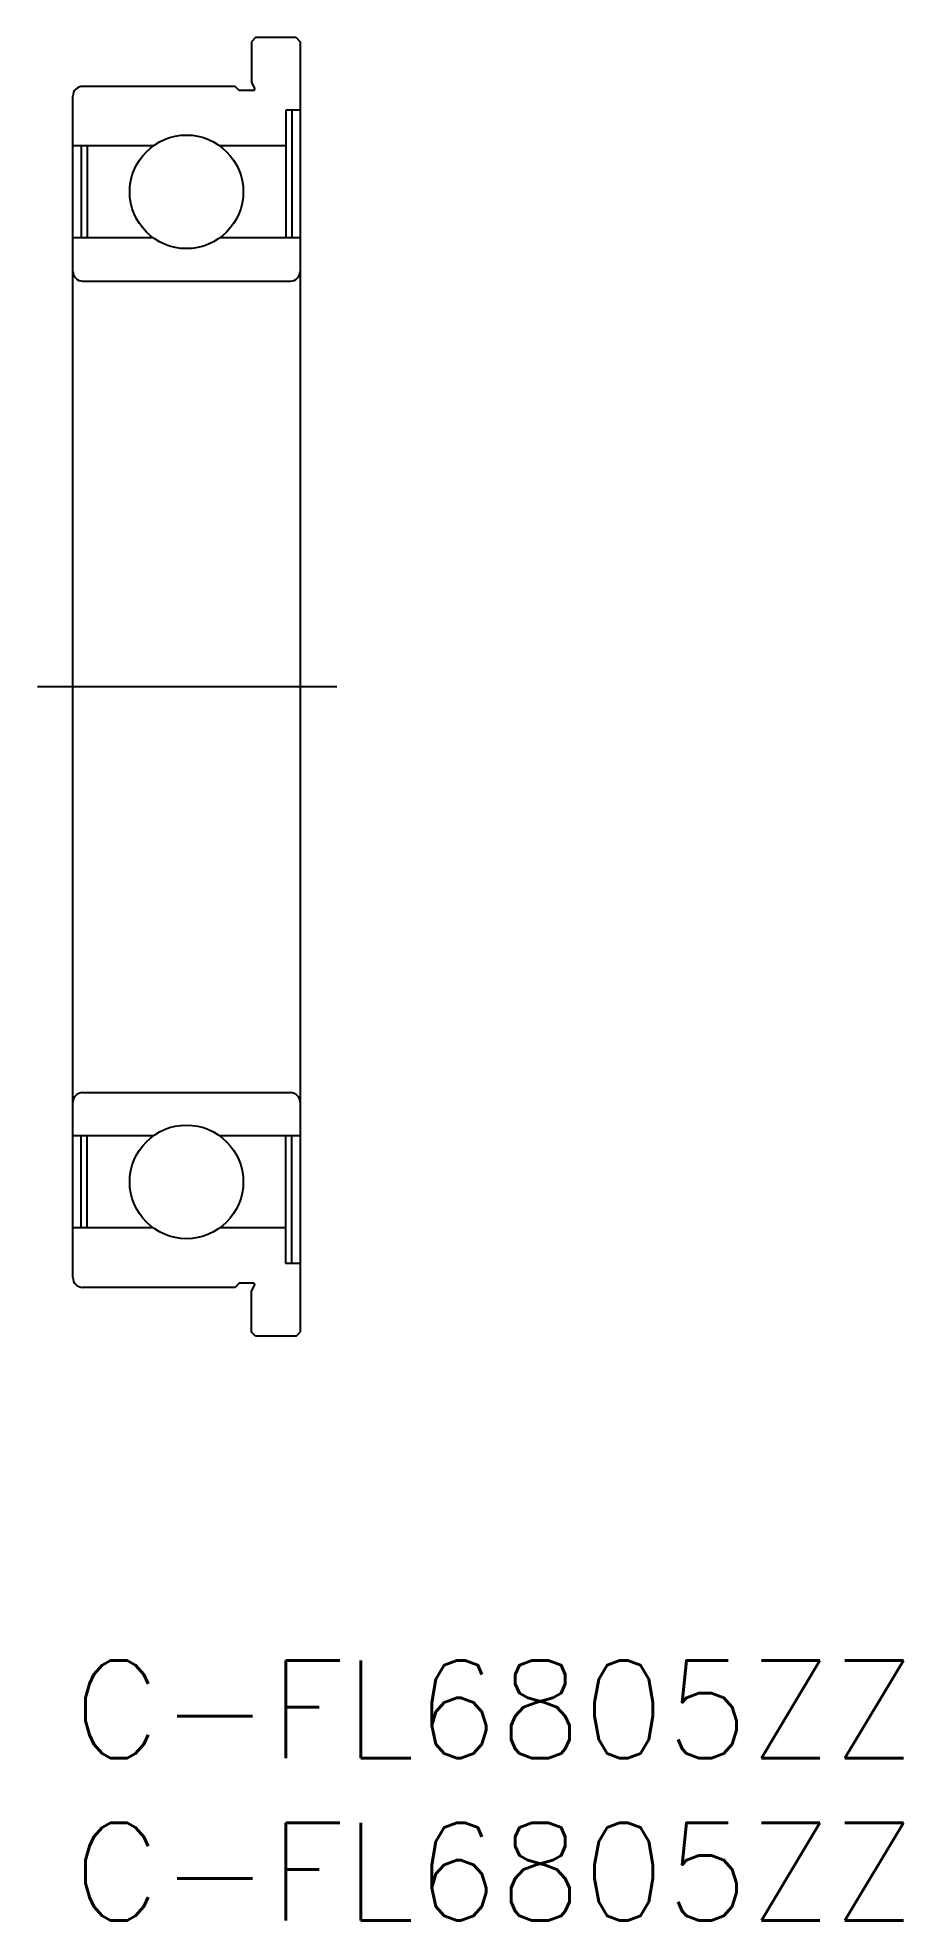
# Model space of a CAD drawing. Extents: x -1.1 to 25.6, y -8 to 50.
import ezdxf

# ---------------------------------------------------------------- set-up
doc = ezdxf.new("R2010")
doc.units = 0
doc.header["$LTSCALE"] = 0.5
doc.linetypes.add('CENTER', pattern=[50.8, 31.75, -6.35, 6.35, -6.35])
for name, color, linetype in [('MSM_CENTER', 1, 'CENTER'), ('MSM_CONTINUOUS', 7, 'CONTINUOUS'), ('MSM_PART_NUMBER', 7, 'CONTINUOUS')]:
    doc.layers.add(name, color=color, linetype=linetype)
doc.styles.get("Standard").update_dxf_attribs({"font": 'txt.shx', "height": 1, "bigfont": 'bigfont.shx'})

# ---------------------------------------------------------------- blocks, each defined once
blk = doc.blocks.new('*U8')
at = {"layer": 'MSM_PART_NUMBER'}
blk.add_text('C-FL6805ZZ', height=3, dxfattribs=at).set_placement((0, -3))
blk = doc.blocks.new('*U9')
at = {"layer": 'MSM_PART_NUMBER'}
blk.add_text('C-FL6805ZZ', height=3, dxfattribs=at).set_placement((0, -8))

msp = doc.modelspace()

# ---------------------------------------------------------------- linework, layer by layer
at = {"layer": 'MSM_CENTER'}
msp.add_line((8.131, 30), (-1.086, 30), dxfattribs=at)
at = {"layer": 'MSM_CONTINUOUS'}
for p, q in [((5.625, 50), (5.5, 49.875)), ((6.875, 50), (5.625, 50)), ((6.875, 50), (7, 49.875)), ((5.5, 49.875), (5.5, 48.625)), ((7, 49.875), (7, 10.125)), ((0, 11.8), (0, 48.2)), ((5, 48.5), (0.3, 48.5)), ((5.125, 48.375), (5, 48.5)), ((5.564, 48.375), (5.125, 48.375)), ((5.5, 48.625), (5.598, 48.429)), ((6.562, 47.763), (6.562, 43.833)), ((7, 47.763), (6.562, 47.763)), ((6.75, 47.763), (6.75, 43.833)), ((2.473, 46.667), (0, 46.667)), ((0.25, 46.667), (0.25, 43.833)), ((0.437, 46.667), (0.437, 43.833)), ((6.562, 46.667), (4.527, 46.667)), ((2.473, 43.833), (0, 43.833)), ((7, 43.833), (4.527, 43.833)), ((0.3, 42.5), (6.7, 42.5)), ((0.3, 17.5), (6.7, 17.5)), ((2.473, 16.167), (0, 16.167)), ((0.25, 13.333), (0.25, 16.167)), ((0.437, 13.333), (0.437, 16.167)), ((7, 16.167), (4.527, 16.167)), ((6.562, 12.237), (6.562, 16.167)), ((6.75, 12.237), (6.75, 16.167)), ((2.473, 13.333), (0, 13.333)), ((6.562, 13.333), (4.527, 13.333)), ((7, 12.237), (6.562, 12.237)), ((5.125, 11.625), (5, 11.5)), ((5.564, 11.625), (5.125, 11.625)), ((5, 11.5), (0.3, 11.5)), ((5.5, 11.375), (5.598, 11.571)), ((5.5, 10.125), (5.5, 11.375)), ((5.625, 10), (5.5, 10.125)), ((6.875, 10), (5.625, 10)), ((6.875, 10), (7, 10.125))]:
    msp.add_line(p, q, dxfattribs=at)
for centre in [(3.5, 45.25), (3.5, 14.75)]:
    msp.add_circle(centre, 1.75, dxfattribs=at)
for centre, radius, start, end in [((0.3, 48.2), 0.3, 90, 180), ((5.564, 48.412), 0.0375, 270, 26.56505), ((0.3, 42.8), 0.3, 180, 270), ((6.7, 42.8), 0.3, 270, 0), ((0.3, 17.2), 0.3, 90, 180), ((6.7, 17.2), 0.3, 0, 90), ((0.3, 11.8), 0.3, 180, 270), ((5.564, 11.588), 0.0375, 333.43495, 90)]:
    msp.add_arc(centre, radius, start, end, dxfattribs=at)

# ---------------------------------------------------------------- block references
for name in ['*U8', '*U9']:
    msp.add_blockref(name, (0, 0), dxfattribs=at)

doc.saveas('drawing.dxf')
